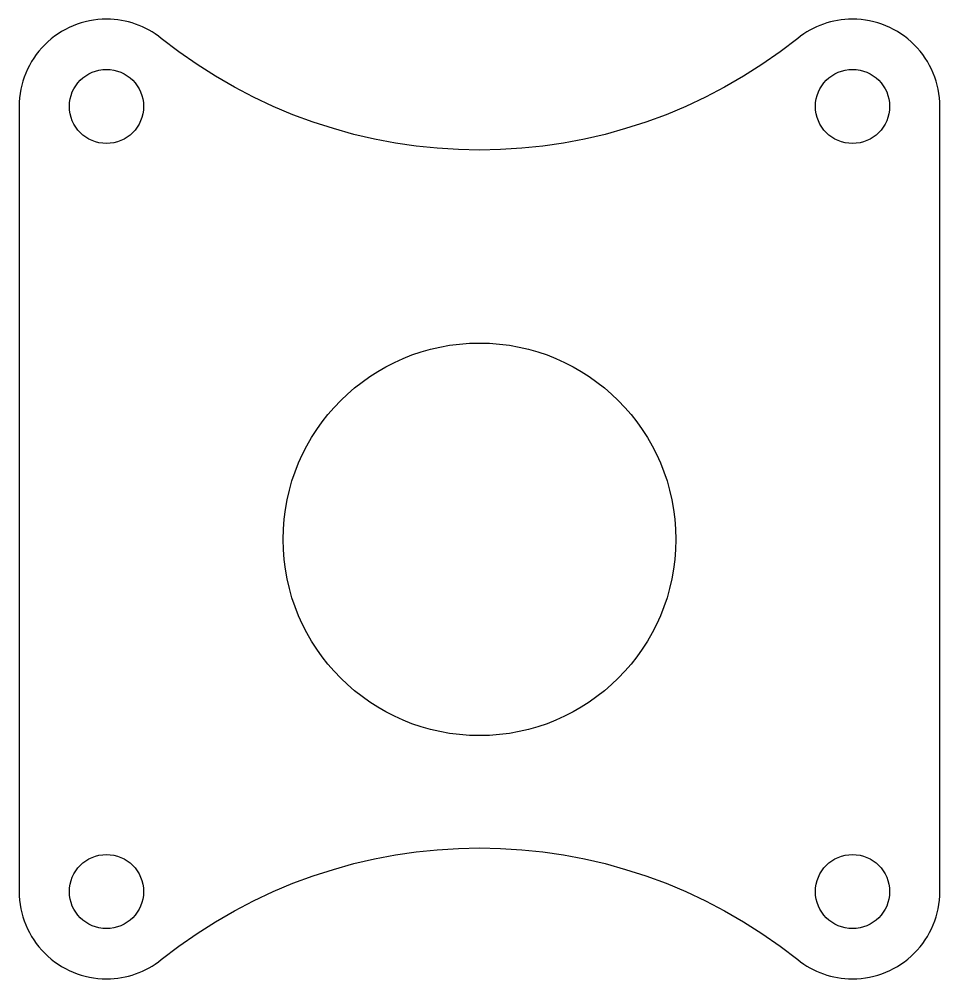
# Model space of a CAD drawing. Header units: millimetres. Extents: x -21.1 to 21.1, y -22 to 22.
import ezdxf

# ---------------------------------------------------------------- set-up
doc = ezdxf.new("R2010")
doc.units = ezdxf.units.MM

msp = doc.modelspace()

# ---------------------------------------------------------------- linework, layer by layer
msp.add_lwpolyline([(14.587, 21.122, -0.351123), (-14.587, 21.122, 0.17046), (-17.088, 22), (-17.1, 22, 0.414214), (-21.1, 18), (-21.1, -18, 0.414214), (-17.1, -22), (-17.088, -22, 0.17046), (-14.587, -21.122, -0.351123), (14.587, -21.122, 0.17046), (17.088, -22), (17.1, -22, 0.414214), (21.1, -18), (21.1, 18, 0.414214), (17.1, 22), (17.088, 22, 0.17046)], format="xyb", close=True)
for centre, radius in [((-17.1, 18), 1.7), ((17.1, 18), 1.7), ((0, -1.85), 9), ((-17.1, -18), 1.7), ((17.1, -18), 1.7)]:
    msp.add_circle(centre, radius)

doc.saveas('drawing.dxf')
